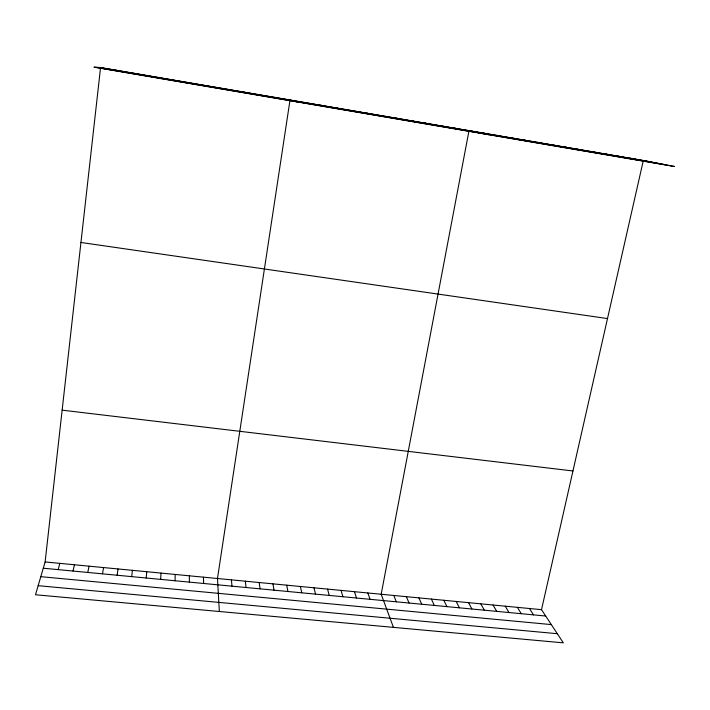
<?xml version="1.0" encoding="UTF-8"?>
<svg xmlns="http://www.w3.org/2000/svg" width="710" height="710" viewBox="0 0 710 710"><rect width="100%" height="100%" fill="white"/><g stroke="black" fill="none" stroke-linecap="round" stroke-linejoin="round"><path stroke-width="1.06" d="M175.05 580.753L175.219 574.461M160.664 579.387L161.01 573.094M146.216 578.011L146.748 571.719M643.331 160.487L541.517 609.668L563.314 642.843L35.5 594.749L45.12 561.947L100.563 67.556L93.951 67.157L674.5 166.504L643.331 160.487L100.563 67.556M131.705 576.626L132.415 570.343M117.132 575.242L118.029 568.958M102.489 573.849L103.571 567.574M87.791 572.446L89.052 566.172M73.015 571.044L74.47 564.769M58.184 569.633L59.826 563.367M148.399 75.881L148.958 75.837M132.113 73.094L132.903 73.094M115.748 70.299L116.768 70.325M38.163 585.679L557.314 633.702M40.807 576.671L551.324 624.596M43.283 568.213L545.697 616.031M45.12 561.947L541.517 609.668M62.143 410.158L572.952 470.97M80.94 242.474L607.494 318.568M99.302 67.477L649.277 161.64M97.607 67.379L657.309 163.185M95.788 67.272L665.873 164.835M630.267 158.25L636.053 159.377M617.141 156.005L622.768 157.096M603.962 153.75L609.428 154.815M590.729 151.487L596.036 152.526M577.434 149.207L582.582 150.218M564.086 146.926L569.065 147.902M550.685 144.627L555.486 145.577M537.213 142.32L541.854 143.243M523.696 140.003L528.16 140.899M510.108 137.678L514.404 138.548M496.467 135.344L500.594 136.178M482.764 133.001L486.714 133.808M488.817 134.731L469.008 130.64L381.19 594.261L393.42 627.356M454.471 128.155L458.056 128.9M439.863 125.652L443.262 126.371M425.192 123.141L428.405 123.824M410.46 120.62L413.468 121.268M395.647 118.082L398.47 118.694M380.773 115.535L383.391 116.12M365.827 112.97L368.25 113.52M350.811 110.405L353.03 110.92M335.723 107.822L337.738 108.302M320.565 105.222L322.375 105.675M305.327 102.613L306.942 103.03M297.41 101.974L290.026 99.995L217.473 578.517L219.354 611.496M274.655 97.359L275.844 97.705M259.203 94.714L260.18 95.025M243.681 92.06L244.444 92.327M228.079 89.389L228.629 89.62M529.465 608.514L533.512 614.869M517.377 607.352L521.291 613.706M505.236 606.18L509.008 612.544M493.051 605.009L496.689 611.363M480.812 603.837L484.309 610.192M468.538 602.657L471.893 609.003M456.202 601.468L459.414 607.822M443.821 600.278L446.901 606.624M431.396 599.08L434.325 605.435M418.918 597.882L421.704 604.228M406.395 596.684L409.031 603.021M393.819 595.468L396.304 601.814M367.86 592.974L370.043 599.311M354.476 591.687L356.5 598.024M341.04 590.4L342.903 596.728M327.541 589.096L329.245 595.433M313.98 587.8L315.524 594.128M300.374 586.487L301.75 592.814M286.698 585.173L287.914 591.501M272.968 583.851L274.016 590.179M259.185 582.528L260.064 588.847M245.34 581.197L246.042 587.516M231.433 579.866L231.966 586.176M203.451 577.168L203.637 583.478M189.366 575.819L189.375 582.12"/></g></svg>
